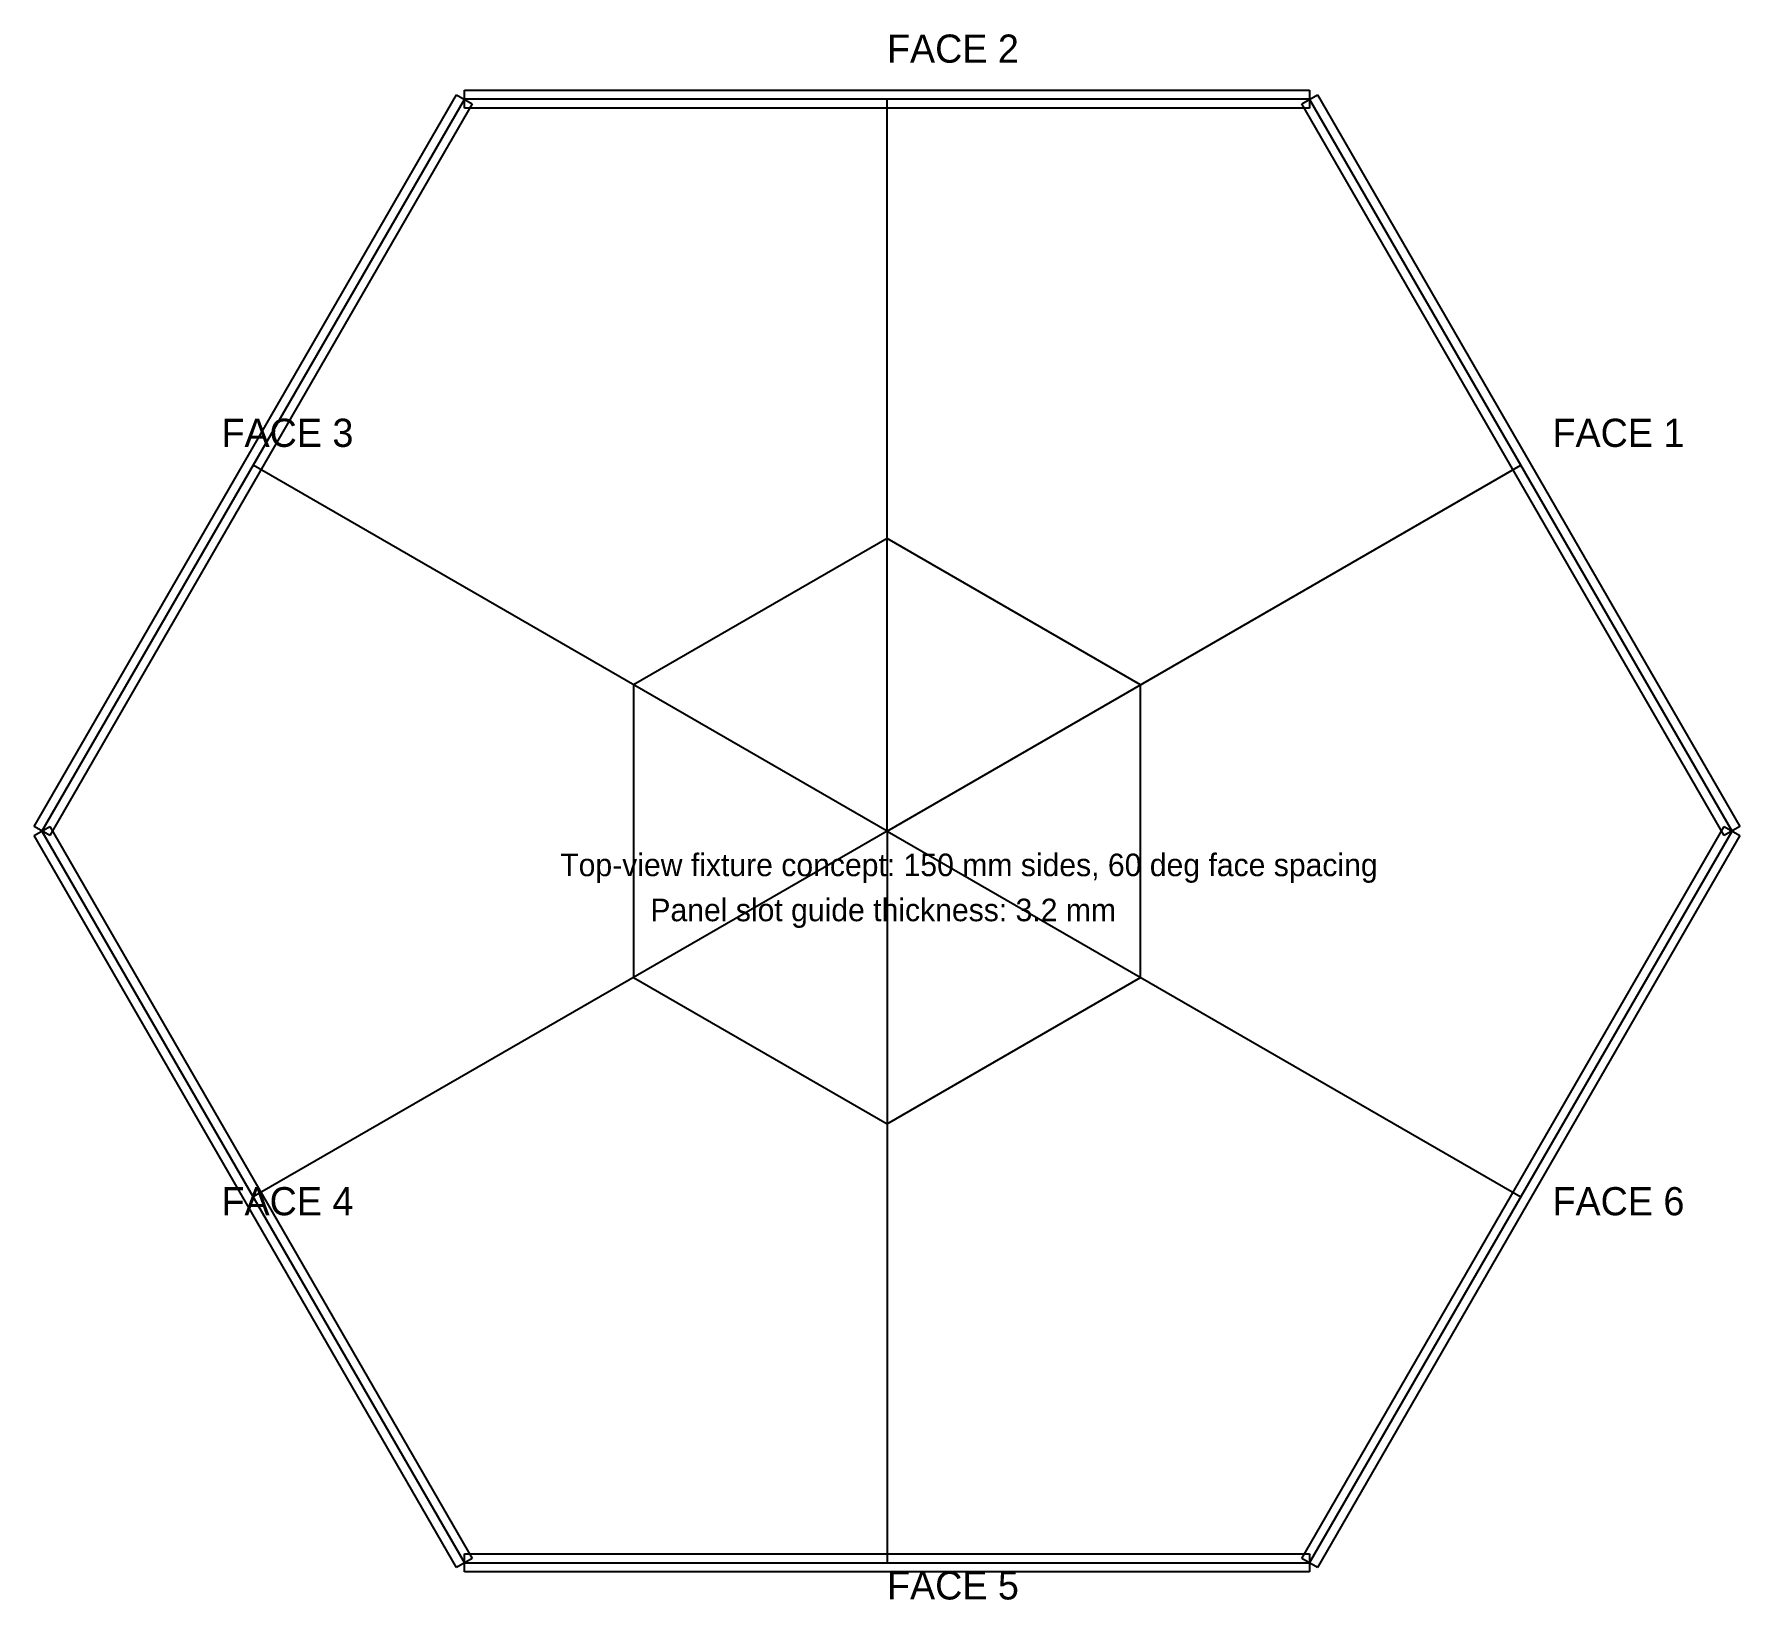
# Model space of a CAD drawing. Extents: x -151 to 151, y -136 to 141.
import ezdxf

# ---------------------------------------------------------------- set-up
doc = ezdxf.new("R2010")
doc.units = 0
for name, color, linetype in [('CENTERLINE', 6, 'CONTINUOUS'), ('FIXTURE', 5, 'CONTINUOUS'), ('LABEL', 3, 'CONTINUOUS'), ('PANEL_SLOT', 2, 'CONTINUOUS')]:
    doc.layers.add(name, color=color, linetype=linetype)

msp = doc.modelspace()

# ---------------------------------------------------------------- linework, layer by layer
at = {"layer": 'CENTERLINE'}
for p, q in [((0, 0), (0, 129.903811)), ((0, 0), (-112.5, 64.951905)), ((0, 0), (112.5, 64.951905)), ((0, 51.961524), (-45, 25.980762)), ((45, 25.980762), (0, 51.961524)), ((-45, 25.980762), (-45, -25.980762)), ((45, -25.980762), (45, 25.980762)), ((0, 0), (-112.5, -64.951905)), ((0, 0), (0, -129.903811)), ((0, 0), (112.5, -64.951905)), ((-45, -25.980762), (0, -51.961524)), ((0, -51.961524), (45, -25.980762))]:
    msp.add_line(p, q, dxfattribs=at)
at = {"layer": 'FIXTURE'}
for p, q in [((-75, 129.903811), (-150, 0)), ((75, 129.903811), (-75, 129.903811)), ((150, 0), (75, 129.903811)), ((-150, 0), (-75, -129.903811)), ((75, -129.903811), (150, 0)), ((-75, -129.903811), (75, -129.903811))]:
    msp.add_line(p, q, dxfattribs=at)
at = {"layer": 'PANEL_SLOT'}
for p, q in [((-151.385641, 0.8), (-76.385641, 130.703811)), ((-76.385641, 130.703811), (-73.614359, 129.103811)), ((-75, 128.303811), (-75, 131.503811)), ((-75, 131.503811), (75, 131.503811)), ((73.614359, 129.103811), (76.385641, 130.703811)), ((75, 131.503811), (75, 128.303811)), ((76.385641, 130.703811), (151.385641, 0.8)), ((-73.614359, 129.103811), (-148.614359, -0.8)), ((75, 128.303811), (-75, 128.303811)), ((148.614359, -0.8), (73.614359, 129.103811)), ((-148.614359, -0.8), (-151.385641, 0.8)), ((-151.385641, -0.8), (-148.614359, 0.8)), ((-148.614359, 0.8), (-73.614359, -129.103811)), ((73.614359, -129.103811), (148.614359, 0.8)), ((151.385641, 0.8), (148.614359, -0.8)), ((148.614359, 0.8), (151.385641, -0.8)), ((-76.385641, -130.703811), (-151.385641, -0.8)), ((151.385641, -0.8), (76.385641, -130.703811)), ((-73.614359, -129.103811), (-76.385641, -130.703811)), ((-75, -128.303811), (75, -128.303811)), ((-75, -131.503811), (-75, -128.303811)), ((76.385641, -130.703811), (73.614359, -129.103811)), ((75, -128.303811), (75, -131.503811)), ((75, -131.503811), (-75, -131.503811))]:
    msp.add_line(p, q, dxfattribs=at)

# ---------------------------------------------------------------- texts
at = {"layer": 'LABEL'}
for s, height, p in [('FACE 2', 5, (0, 136.399001)), ('FACE 3', 5, (-118.125, 68.199501)), ('FACE 1', 5, (118.125, 68.199501)), ('Top-view fixture concept: 150 mm sides, 60 deg face spacing', 4, (-58, -8)), ('Panel slot guide thickness: 3.2 mm', 4, (-42, -16)), ('FACE 4', 5, (-118.125, -68.199501)), ('FACE 6', 5, (118.125, -68.199501)), ('FACE 5', 5, (0, -136.399001))]:
    msp.add_text(s, height=height, dxfattribs=at).set_placement(p)

doc.saveas('drawing.dxf')
